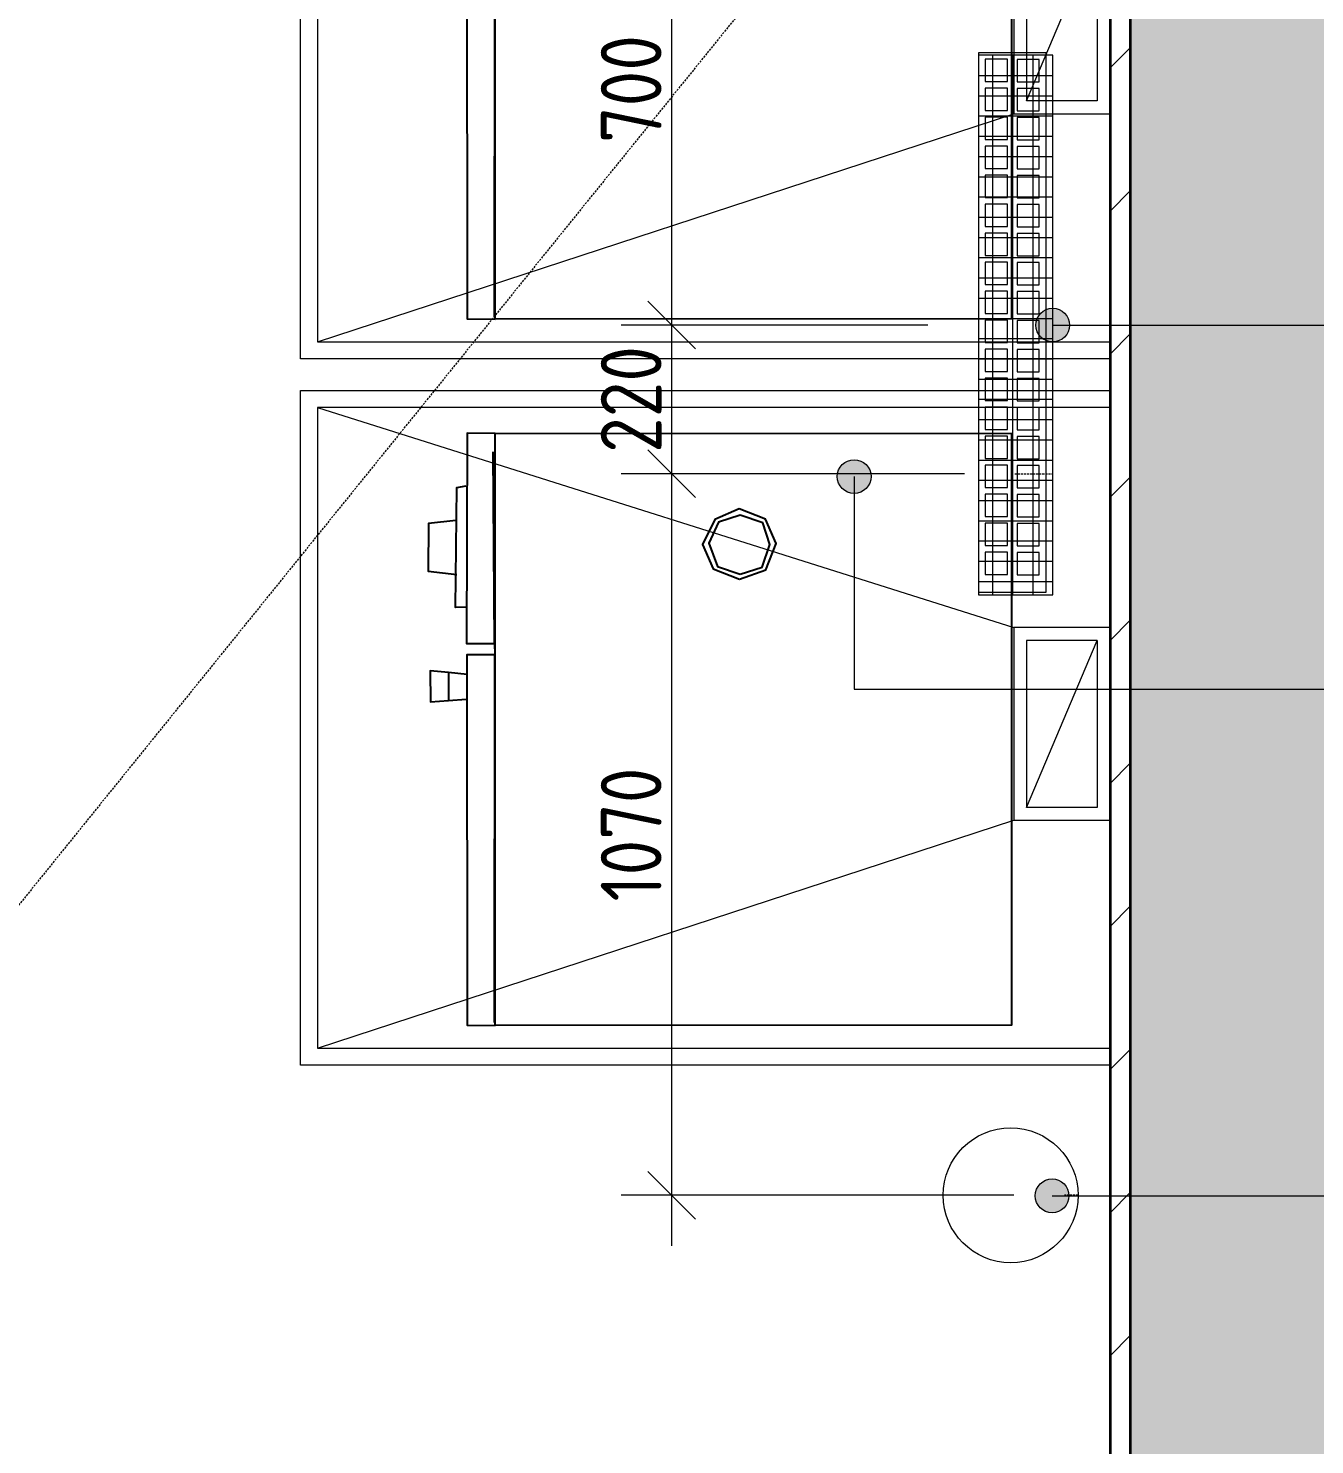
# Model space of a CAD drawing. Header units: millimetres. Extents: x -215207 to 92095, y -30385 to 123050.
# Drawn here: x 67630 to 69537, y 23920 to 26020 of the extents above; entities that cross this region are included whole.
import ezdxf

# ---------------------------------------------------------------- set-up
doc = ezdxf.new("R2010")
doc.units = ezdxf.units.MM
doc.linetypes.add('ADSK_Линия сетки', pattern=[25, 20, -2.5, 0, -2.5])
doc.linetypes.add('ADSK_Сверху', pattern=[4.5, 3, -1.5])
for name, color, linetype, lineweight in [('Аннотация', 7, 'Continuous', 20), ('Линии', 7, 'Continuous', 9), ('Марки', 7, 'Continuous', 20), ('Оборудование', 7, 'Continuous', 20), ('Оборудование пищеблок', 7, 'Continuous', 9), ('Оси', 7, 'Continuous', 9), ('Размеры', 7, 'Continuous', 9), ('Стены внутренние', 7, 'Continuous', 20), ('Стены наружные', 7, 'Continuous', 20)]:
    doc.layers.add(name, color=color, linetype=linetype, lineweight=lineweight)
for name, color, linetype, lineweight, true_color in [('вк 1 этаж_dwg', 7, 'Continuous', 9, 0x767676), ('ДОНМ_ТХ__ВК_', 150, 'Continuous', 20, 0x007fff), ('ТХ_ПД_ОВ _вытяжные зонты_шкафы вытяжные_', 7, 'Continuous', 9, 0x5252a5)]:
    doc.layers.add(name, color=color, linetype=linetype, lineweight=lineweight, true_color=true_color)
doc.layers.add('ТХ', color=5, linetype='Continuous')
doc.styles.add('GOST Common_2', font='GOST_Common.ttf', dxfattribs={"width": 0.9, "height": 90})
doc.dimstyles.new('ADSK_Основной_1_8_мм_синий', dxfattribs={"dimscale": 304.8, "dimtxt": 90.51435, "dimasz": 0.231955, "dimexe": 0.246063, "dimexo": 0.246063, "dimgap": 0.049213, "dimtad": 1, "dimdec": 0, "dimdsep": 46, "dimtxsty": 'GOST Common_2', "dimblk1": 'OBLIQUE', "dimblk2": 'OBLIQUE', "dimsah": 1, "dimcen": 0.09, "dimdle": 0.246063, "dimazin": 2, "dimtfac": 1, "dimtdec": 4, "dimtix": 1, "dimtmove": 0, "dimatfit": 3, "dimfxl": 0, "dimtvp": 1, "dimtolj": 1, "dimtzin": 0, "dimlwd": 20, "dimlwe": 20, "dimarcsym": 0})

# ---------------------------------------------------------------- blocks, each defined once
blk = doc.blocks.new('Решетка - ячеистая гладкая Grent-5751233-План 1 этажа _Пищеблок_ - Привязка мокрых точек')
at = {"layer": 'Оборудование', "lineweight": 9, "true_color": 0x787878}
h = blk.add_hatch(dxfattribs=at)
h.set_pattern_fill('FP_26', color=8, style=0, pattern_type=2)
h.set_pattern_definition([(180, (0, 0), (-4e-15, -30), []), (270, (0, 0), (30, 2e-15), [])])
h.paths.add_polyline_path([(-400, 55), (-400, -55), (400, -55), (400, 55), (-223.1, 55)])
at = {"layer": 'Оборудование'}
for p, q in [((400, 55), (-400, 55)), ((-400, 55), (-400, -55)), ((400, -55), (400, 55)), ((-400, -55), (400, -55))]:
    blk.add_line(p, q, dxfattribs=at)
blk = doc.blocks.new('вк 1 этаж_dwg__U15-8125118-План 1 этажа _Пищеблок_ - Привязка мокрых точек')
at = {"layer": 'ТХ_ПД_ОВ _вытяжные зонты_шкафы вытяжные_', "color": 7}
for p, q in [((-480.9, 1175), (-142.9, 142.9)), ((469.1, 1175), (142.9, 142.9))]:
    blk.add_line(p, q, dxfattribs=at)
at = {"layer": 'ТХ_ПД_ОВ _вытяжные зонты_шкафы вытяжные_', "color": 7, "flags": 128}
blk.add_lwpolyline([(-505.9, 1200), (494.1, 1200), (494.1, 0), (-505.9, 0)], close=True, dxfattribs=at)
for points in [[(469.1, 0), (469.1, 1175), (-480.9, 1175), (-480.9, 0)], [(142.9, 0), (142.9, 142.9), (-142.9, 142.9), (-142.9, 0)], [(123.8, 19), (123.8, 123.8), (-123.8, 123.8), (123.8, 19), (-123.8, 19), (-123.8, 123.8)]]:
    blk.add_lwpolyline(points, dxfattribs=at)
blk = doc.blocks.new('вк 1 этаж_dwg_пароконвектомат ПКА-8125119-План 1 этажа _Пищеблок_ - Привязка мокрых точек')
at = {"layer": 'ТХ', "color": 7}
blk.add_line((-2000252.5, -376108.5), (-1999808.4, -375793.2), dxfattribs=at)
at = {"layer": 'ТХ', "color": 7, "flags": 128}
for points in [[(-1999540.6, -375603.4), (-1999564.3, -375569.5), (-1999818.6, -375749.2), (-1999794.8, -375783.1), (-1999564.3, -375616.9)], [(-1999774.5, -375718.6), (-1999784.7, -375705.1), (-1999638.9, -375603.4), (-1999628.7, -375613.6)], [(-1999679.6, -375630.5), (-1999706.7, -375600), (-1999764.3, -375640.7), (-1999744, -375678)], [(-1999869.4, -375752.5), (-1999883, -375728.8), (-1999920.3, -375755.9), (-1999903.3, -375776.3)], [(-1999794.8, -375783.1), (-1999808.4, -375793.2), (-1999832.1, -375759.3), (-2000279.6, -376078), (-2000255.8, -376111.9)], [(-1999855.8, -375776.3), (-1999869.4, -375752.5), (-1999903.3, -375776.3), (-1999886.4, -375796.6)]]:
    blk.add_lwpolyline(points, dxfattribs=at)
for points in [[(-1999096.5, -376227.1), (-1999811.8, -376735.6), (-2000255.8, -376111.9), (-1999540.6, -375603.4)], [(-1999506.7, -376023.7), (-1999472.8, -376047.5), (-1999432.1, -376037.3), (-1999411.8, -376003.4), (-1999421.9, -375962.7), (-1999455.8, -375942.4), (-1999496.5, -375949.2), (-1999516.9, -375983.1)], [(-1999499.9, -376020.3), (-1999472.8, -376040.7), (-1999438.9, -376030.5), (-1999418.6, -376003.4), (-1999428.7, -375969.5), (-1999455.8, -375949.2), (-1999489.7, -375955.9), (-1999510.1, -375986.4)]]:
    blk.add_lwpolyline(points, close=True, dxfattribs=at)
blk = doc.blocks.new('вк 1 этаж_dwg_Сливной лоток 800х100-8125121-План 1 этажа _Пищеблок_ - Привязка мокрых точек')
at = {"layer": 'ДОНМ_ТХ__ВК_', "color": 7, "flags": 128}
for points in [[(-274931.7, 62720.2), (-274131.7, 62720.2), (-274131.7, 62820.2), (-274931.7, 62820.2)], [(-274921.7, 62777.2), (-274888.7, 62777.2), (-274888.7, 62810.2), (-274921.7, 62810.2)], [(-274878.7, 62777.2), (-274845.7, 62777.2), (-274845.7, 62810.2), (-274878.7, 62810.2)], [(-274835.7, 62777.2), (-274802.7, 62777.2), (-274802.7, 62810.2), (-274835.7, 62810.2)], [(-274792.7, 62777.2), (-274759.7, 62777.2), (-274759.7, 62810.2), (-274792.7, 62810.2)], [(-274749.7, 62777.2), (-274716.7, 62777.2), (-274716.7, 62810.2), (-274749.7, 62810.2)], [(-274706.7, 62777.2), (-274673.7, 62777.2), (-274673.7, 62810.2), (-274706.7, 62810.2)], [(-274663.7, 62777.2), (-274630.7, 62777.2), (-274630.7, 62810.2), (-274663.7, 62810.2)], [(-274620.7, 62777.2), (-274587.7, 62777.2), (-274587.7, 62810.2), (-274620.7, 62810.2)], [(-274577.7, 62777.2), (-274544.7, 62777.2), (-274544.7, 62810.2), (-274577.7, 62810.2)], [(-274534.7, 62777.2), (-274501.7, 62777.2), (-274501.7, 62810.2), (-274534.7, 62810.2)], [(-274491.7, 62777.2), (-274458.7, 62777.2), (-274458.7, 62810.2), (-274491.7, 62810.2)], [(-274448.7, 62777.2), (-274415.7, 62777.2), (-274415.7, 62810.2), (-274448.7, 62810.2)], [(-274405.7, 62777.2), (-274372.7, 62777.2), (-274372.7, 62810.2), (-274405.7, 62810.2)], [(-274362.7, 62777.2), (-274329.7, 62777.2), (-274329.7, 62810.2), (-274362.7, 62810.2)], [(-274319.7, 62777.2), (-274286.7, 62777.2), (-274286.7, 62810.2), (-274319.7, 62810.2)], [(-274276.7, 62777.2), (-274243.7, 62777.2), (-274243.7, 62810.2), (-274276.7, 62810.2)], [(-274233.7, 62777.2), (-274200.7, 62777.2), (-274200.7, 62810.2), (-274233.7, 62810.2)], [(-274190.7, 62777.2), (-274157.7, 62777.2), (-274157.7, 62810.2), (-274190.7, 62810.2)], [(-274922, 62730.2), (-274889, 62730.2), (-274889, 62763.2), (-274922, 62763.2)], [(-274879, 62730.2), (-274846, 62730.2), (-274846, 62763.2), (-274879, 62763.2)], [(-274836, 62730.2), (-274803, 62730.2), (-274803, 62763.2), (-274836, 62763.2)], [(-274793, 62730.2), (-274760, 62730.2), (-274760, 62763.2), (-274793, 62763.2)], [(-274750, 62730.2), (-274717, 62730.2), (-274717, 62763.2), (-274750, 62763.2)], [(-274707, 62730.2), (-274674, 62730.2), (-274674, 62763.2), (-274707, 62763.2)], [(-274664, 62730.2), (-274631, 62730.2), (-274631, 62763.2), (-274664, 62763.2)], [(-274621, 62730.2), (-274588, 62730.2), (-274588, 62763.2), (-274621, 62763.2)], [(-274578, 62730.2), (-274545, 62730.2), (-274545, 62763.2), (-274578, 62763.2)], [(-274535, 62730.2), (-274502, 62730.2), (-274502, 62763.2), (-274535, 62763.2)], [(-274492, 62730.2), (-274459, 62730.2), (-274459, 62763.2), (-274492, 62763.2)], [(-274449, 62730.2), (-274416, 62730.2), (-274416, 62763.2), (-274449, 62763.2)], [(-274406, 62730.2), (-274373, 62730.2), (-274373, 62763.2), (-274406, 62763.2)], [(-274363, 62730.2), (-274330, 62730.2), (-274330, 62763.2), (-274363, 62763.2)], [(-274320, 62730.2), (-274287, 62730.2), (-274287, 62763.2), (-274320, 62763.2)], [(-274277, 62730.2), (-274244, 62730.2), (-274244, 62763.2), (-274277, 62763.2)], [(-274234, 62730.2), (-274201, 62730.2), (-274201, 62763.2), (-274234, 62763.2)], [(-274191, 62730.2), (-274158, 62730.2), (-274158, 62763.2), (-274191, 62763.2)]]:
    blk.add_lwpolyline(points, close=True, dxfattribs=at)
blk = doc.blocks.new('вк 1 этаж_dwg-8122296-План 1 этажа _Пищеблок_ - Привязка мокрых точек')
at = {"layer": 'Оборудование пищеблок'}
blk.add_circle((13704.8, 8967), 100, dxfattribs=at)
for name, p, rotation in [('вк 1 этаж_dwg_пароконвектомат ПКА-8125119-План 1 этажа _Пищеблок_ - Привязка мокрых точек', (865363.6, 1858470.2), 54.59096092209009), ('вк 1 этаж_dwg__U15-8125118-План 1 этажа _Пищеблок_ - Привязка мокрых точек', (13852.3, 10713.1), 90.00000000000001), ('вк 1 этаж_dwg_Сливной лоток 800х100-8125121-План 1 этажа _Пищеблок_ - Привязка мокрых точек', (-49062.9, -264270.8), 270), ('вк 1 этаж_dwg_пароконвектомат ПКА-8125119-План 1 этажа _Пищеблок_ - Привязка мокрых точек', (865363.6, 1857422.9), 54.59096092205658), ('вк 1 этаж_dwg__U15-8125118-План 1 этажа _Пищеблок_ - Привязка мокрых точек', (13852.3, 9665.8), 90.00000000000001)]:
    blk.add_blockref(name, p, dxfattribs=dict(rotation=rotation))
blk = doc.blocks.new('_Oblique')
at = {"color": 0, "linetype": 'ByBlock', "lineweight": -2}
blk.add_line((-0.5, -0.5), (0.5, 0.5), dxfattribs=at)
blk = doc.blocks.new('*D756')
at = {"layer": 'Defpoints', "color": 0, "transparency": 16777216}
for p in [(69088.1, 26280.3), (68584.1, 25580), (69039, 25580)]:
    blk.add_point(p, dxfattribs=at)
at = {"layer": 'Размеры', "color": 0, "lineweight": 20, "transparency": 16777216}
for p, q in [((68584.1, 26355.3), (68584.1, 25505)), ((69013.1, 26280.3), (68509.1, 26280.3)), ((68964, 25580), (68509.1, 25580))]:
    blk.add_line(p, q, dxfattribs=at)
at = {"layer": 'Размеры', "color": 0, "lineweight": 20, "transparency": 16777216, "xscale": 70.7, "yscale": 70.7, "zscale": 70.7}
for p, rotation in [((68584.1, 26280.3), 90), ((68584.1, 25580), 270)]:
    blk.add_blockref('_Oblique', p, dxfattribs=dict(at, rotation=rotation))
at = {"layer": 'Размеры', "color": 0, "lineweight": 20, "transparency": 16777216, "insert": (68524.1, 25930.1), "char_height": 90, "width": 204.348, "attachment_point": 5, "rotation": 90, "style": 'GOST Common_2'}
blk.add_mtext('\\A1;700', dxfattribs=at)
blk = doc.blocks.new('*D757')
at = {"layer": 'Defpoints', "color": 0, "transparency": 16777216}
for p in [(69039, 25580), (68584.1, 25359.6), (69093.1, 25359.6)]:
    blk.add_point(p, dxfattribs=at)
at = {"layer": 'Размеры', "color": 0, "lineweight": 20, "transparency": 16777216}
for p, q in [((68584.1, 25655), (68584.1, 25284.6)), ((68964, 25580), (68509.1, 25580)), ((69018.1, 25359.6), (68509.1, 25359.6))]:
    blk.add_line(p, q, dxfattribs=at)
at = {"layer": 'Размеры', "color": 0, "lineweight": 20, "transparency": 16777216, "xscale": 70.7, "yscale": 70.7, "zscale": 70.7}
for p, rotation in [((68584.1, 25580), 90), ((68584.1, 25359.6), 270)]:
    blk.add_blockref('_Oblique', p, dxfattribs=dict(at, rotation=rotation))
at = {"layer": 'Размеры', "color": 0, "lineweight": 20, "transparency": 16777216, "insert": (68524.1, 25469.8), "char_height": 90, "width": 204.348, "attachment_point": 5, "rotation": 90, "style": 'GOST Common_2'}
blk.add_mtext('\\A1;220', dxfattribs=at)
blk = doc.blocks.new('*D758')
at = {"layer": 'Defpoints', "color": 0, "transparency": 16777216}
for p in [(69093.1, 25359.6), (68584.1, 24290), (69166.6, 24290)]:
    blk.add_point(p, dxfattribs=at)
at = {"layer": 'Размеры', "color": 0, "lineweight": 20, "transparency": 16777216}
for p, q in [((68584.1, 25434.6), (68584.1, 24215)), ((69018.1, 25359.6), (68509.1, 25359.6)), ((69091.6, 24290), (68509.1, 24290))]:
    blk.add_line(p, q, dxfattribs=at)
at = {"layer": 'Размеры', "color": 0, "lineweight": 20, "transparency": 16777216, "xscale": 70.7, "yscale": 70.7, "zscale": 70.7}
for p, rotation in [((68584.1, 25359.6), 90), ((68584.1, 24290), 270)]:
    blk.add_blockref('_Oblique', p, dxfattribs=dict(at, rotation=rotation))
at = {"layer": 'Размеры', "color": 0, "lineweight": 20, "transparency": 16777216, "insert": (68524.1, 24824.8), "char_height": 90, "width": 252.213, "attachment_point": 5, "rotation": 90, "style": 'GOST Common_2'}
blk.add_mtext('\\A1;1070', dxfattribs=at)

msp = doc.modelspace()

# ---------------------------------------------------------------- hatches: boundary and pattern name
at = {"layer": 'Аннотация', "lineweight": 9, "true_color": 0x0000ff}
h = msp.add_hatch(color=5, dxfattribs=at)
edge = h.paths.add_edge_path()
edge.add_arc((68854.7, 25355.5), 25, 0, 360)
h = msp.add_hatch(color=5, dxfattribs=at)
edge = h.paths.add_edge_path()
edge.add_arc((69148.1, 24289.2), 25, 0, 360)
at = {"layer": 'Марки'}
h = msp.add_hatch(color=256, dxfattribs=at)
edge = h.paths.add_edge_path()
edge.add_arc((69149, 25580), 25, 0, 360)
at = {"layer": 'Стены внутренние', "lineweight": 9, "true_color": 0xc0c0c0}
h = msp.add_hatch(dxfattribs=at)
h.set_pattern_fill('FP_1', color=9, style=0, pattern_type=2)
h.set_pattern_definition([(0, (42335, 35), (500, 500), [1.676, -498.324]), (0, (42105, 55), (500, 500), [1.676, -498.324]), (0, (42110, 135), (500, 500), [5, -495]), (0, (42235, 115), (500, 500), [1.676, -498.324]), (0, (42465, 185), (500, 500), [1.676, -498.324]), (0, (42160, 250), (500, 500), [1.676, -498.324]), (0, (42055, 265), (500, 500), [1.676, -498.324]), (0, (42160, 180), (500, 500), [1.676, -498.324]), (0, (42215, 210), (500, 500), [1.676, -498.324]), (0, (42170, 25), (500, 500), [1.676, -498.324]), (0, (42250, 55), (500, 500), [1.676, -498.324]), (0, (42345, 265), (500, 500), [1.676, -498.324]), (0, (42425, 320), (500, 500), [1.676, -498.324]), (0, (42170, 400), (500, 500), [1.676, -498.324]), (0, (42230, 310), (500, 500), [1.676, -498.324]), (0, (42360, 380), (500, 500), [1.676, -498.324]), (0, (42415, 95), (500, 500), [5, -495]), (0, (42435, 160), (500, 500), [1.676, -498.324]), (0, (42350, 110), (500, 500), [1.676, -498.324]), (0, (42475, 380), (500, 500), [1.676, -498.324]), (0, (42400, 240), (500, 500), [1.676, -498.324]), (0, (42375, 175), (500, 500), [1.676, -498.324]), (0, (42305, 140), (500, 500), [1.676, -498.324]), (0, (42185, 335), (500, 500), [1.676, -498.324]), (0, (42125, 325), (500, 500), [1.676, -498.324]), (0, (42040, 410), (500, 500), [1.676, -498.324]), (0, (42295, 405), (500, 500), [1.676, -498.324]), (0, (42280, 325), (500, 500), [1.676, -498.324]), (0, (42295, 235), (500, 500), [1.676, -498.324]), (0, (42095, 180), (500, 500), [1.676, -498.324]), (0, (42050, 110), (500, 500), [1.676, -498.324]), (0, (42040, 35), (500, 500), [1.676, -498.324]), (0, (42435, 285), (500, 500), [1.676, -498.324]), (0, (42475, 445), (500, 500), [1.676, -498.324]), (0, (42365, 460), (500, 500), [1.676, -498.324]), (0, (42305, 435), (500, 500), [1.676, -498.324]), (0, (42120, 450), (500, 500), [1.676, -498.324]), (0, (42035, 330), (500, 500), [1.676, -498.324]), (0, (42100, 375), (500, 500), [1.676, -498.324]), (45, (42160, 115), (0, 499.9994), [7.071, -700.035]), (26.565, (42165, 120), (500.0009, 500), [11.181, -1106.854]), (26.565, (42175, 125), (500.0009, 500), [11.181, -1106.854]), (0, (42185, 130), (500, 500), [10, -490]), (296.565, (42195, 130), (500, -500.0009), [11.181, -1106.854]), (270, (42200, 120), (500, -500), [5, -495]), (213.69, (42200, 115), (-500.0004, -499.99923), [18.028, -1784.748]), (225, (42185, 105), (6e-14, -499.9994), [7.071, -700.035]), (153.435, (42180, 100), (-500.0005, -0.0004), [11.181, -1106.854]), (135, (42170, 105), (-499.9994, 6e-14), [7.071, -700.035]), (135, (42165, 110), (-499.9994, 6e-14), [7.071, -700.035]), (270, (42405, 65), (500, -500), [10, -490]), (45, (42375, 55), (0, 499.9994), [7.071, -700.035]), (225, (42405, 50), (6e-14, -499.9994), [14.142, -692.964]), (180, (42385, 35), (-500, -500), [10, -490]), (90, (42370, 40), (-500, 500), [5, -495]), (135, (42375, 35), (-499.9994, 6e-14), [7.071, -700.035]), (63.435, (42370, 45), (-0.0004, 500.0005), [11.181, -1106.854]), (206.565, (42395, 40), (-500.0009, -500), [11.181, -1106.854]), (270, (42405, 55), (500, -500), [5, -495]), (0, (42395, 65), (500, 500), [10, -490]), (18.435, (42380, 60), (999.99934, 500.00095), [15.811, -1565.327]), (296.565, (42365, 365), (500, -500.0009), [11.181, -1106.854]), (45, (42335, 355), (0, 499.9994), [7.071, -700.035]), (225, (42365, 350), (6e-14, -499.9994), [14.142, -692.964]), (153.435, (42345, 335), (-500.0005, -0.0004), [11.181, -1106.854]), (90, (42330, 340), (-500, 500), [5, -495]), (180, (42335, 340), (-500, -500), [5, -495]), (63.435, (42330, 345), (-0.0004, 500.0005), [11.181, -1106.854]), (206.565, (42355, 340), (-500.0009, -500), [11.181, -1106.854]), (225, (42370, 355), (6e-14, -499.9994), [7.071, -700.035]), (0, (42355, 365), (500, 500), [10, -490]), (18.435, (42340, 360), (999.99934, 500.00095), [15.811, -1565.327]), (315, (42135, 440), (499.9994, 0), [7.071, -700.035]), (45, (42110, 430), (0, 499.9994), [7.071, -700.035]), (225, (42140, 425), (6e-14, -499.9994), [14.142, -692.964]), (180, (42120, 415), (-500, -500), [10, -490]), (90, (42105, 420), (-500, 500), [5, -495]), (135, (42110, 415), (-499.9994, 6e-14), [7.071, -700.035]), (45, (42105, 425), (0, 499.9994), [7.071, -700.035]), (180, (42130, 415), (-500, -500), [10, -490]), (270, (42140, 435), (500, -500), [10, -490]), (0, (42125, 440), (500, 500), [10, -490]), (26.565, (42115, 435), (500.0009, 500), [11.181, -1106.854])])
h.paths.add_polyline_path([(69562, 14810.3), (69814, 14810.3), (69814, 18000.3), (69264, 18000.3), (69264, 14810.3)])
h.paths.add_polyline_path([(69814, 19700.3), (69814, 21445.3), (69264, 21445.3), (69264, 19700.3), (69764, 19700.3)])
h.paths.add_polyline_path([(69814, 22665.3), (69814, 26760.3), (69264, 26760.3), (69264, 22665.3), (69764, 22665.3)])
at = {"layer": 'Стены наружные', "lineweight": 9}
h = msp.add_hatch(dxfattribs=at)
h.set_pattern_fill('FP_22', color=256, style=0, pattern_type=2)
h.set_pattern_definition([(45, (42000, 8e-11), (-106.066, 106.066), [])])
h.paths.add_polyline_path([(69234, 22925.3), (69264, 22925.3), (69264, 26730.3), (69234, 26730.3), (69234, 22955.3)])

# ---------------------------------------------------------------- linework, layer by layer
at = {"layer": 'Аннотация', "color": 5, "lineweight": 9, "true_color": 0x0000ff}
for p, q in [((68854.7, 25355.5), (68854.7, 25040.4)), ((68854.7, 25040.4), (70272.8, 25040.4)), ((69148.1, 24289.2), (70252.8, 24289.2))]:
    msp.add_line(p, q, dxfattribs=at)
for centre in [(68854.7, 25355.5), (69148.1, 24289.2)]:
    msp.add_circle(centre, 25, dxfattribs=at)
at = {"layer": 'Линии', "linetype": 'ADSK_Сверху'}
msp.add_line((69263.9, 26759.6), (66748.5, 23646.2), dxfattribs=at)
at = {"layer": 'Линии', "color": 9, "linetype": 'ADSK_Сверху', "true_color": 0xc0c0c0}
for p, q in [((69093.1, 25359.6), (69148.1, 25359.6)), ((69093.1, 25359.6), (69148.1, 25359.6)), ((69186.6, 24290), (69166.6, 24290)), ((69186.6, 24290), (69166.6, 24290))]:
    msp.add_line(p, q, dxfattribs=at)
at = {"layer": 'Марки'}
msp.add_line((69149, 25580), (70206.3, 25580), dxfattribs=at)
msp.add_circle((69149, 25580), 25, dxfattribs=at)
at = {"layer": 'Оси', "linetype": 'ADSK_Линия сетки'}
msp.add_line((69264, 28870.2), (69264, 13115.3), dxfattribs=at)
at = {"layer": 'Стены внутренние', "lineweight": 35}
msp.add_line((69264, 26760.3), (69264, 22925.3), dxfattribs=at)
at = {"layer": 'Стены наружные', "lineweight": 35}
msp.add_line((69234, 26730.3), (69234, 22955.3), dxfattribs=at)

# ---------------------------------------------------------------- block references
at = {"layer": 'вк 1 этаж_dwg', "color": 7}
msp.add_blockref('вк 1 этаж_dwg-8122296-План 1 этажа _Пищеблок_ - Привязка мокрых точек', (55381.8, 15323), dxfattribs=at)
at = {"layer": 'Оборудование', "rotation": 90}
msp.add_blockref('Решетка - ячеистая гладкая Grent-5751233-План 1 этажа _Пищеблок_ - Привязка мокрых точек', (69094, 25580), dxfattribs=at)

# ---------------------------------------------------------------- dimensions: what is measured, and where the dimension line sits
at = {"layer": 'Размеры', "color": 5, "lineweight": 20, "true_color": 0x0000ff}
for base, p1, p2, override, picture, middle in [((68584.1, 25580), (69088.1, 26280.3), (69039, 25580), {"dimpost": '<>', "dimfxl": 702.027222}, '*D756', (68524.1, 25930.1)), ((68584.1, 25359.6), (69039, 25580), (69093.1, 25359.6), {"dimpost": '<>', "dimfxl": 226.907711}, '*D757', (68524.1, 25469.8)), ((68584.1, 24290), (69093.1, 25359.6), (69166.6, 24290), {"dimpost": '<>', "dimfxl": 1072.096223}, '*D758', (68524.1, 24824.8))]:
    dim = msp.add_linear_dim(base=base, p1=p1, p2=p2, angle=90, dimstyle='ADSK_Основной_1_8_мм_синий', override=override, dxfattribs=at)
    dim.commit()
    dim.dimension.update_dxf_attribs({"geometry": picture, "text_midpoint": middle})

doc.saveas('drawing.dxf')
